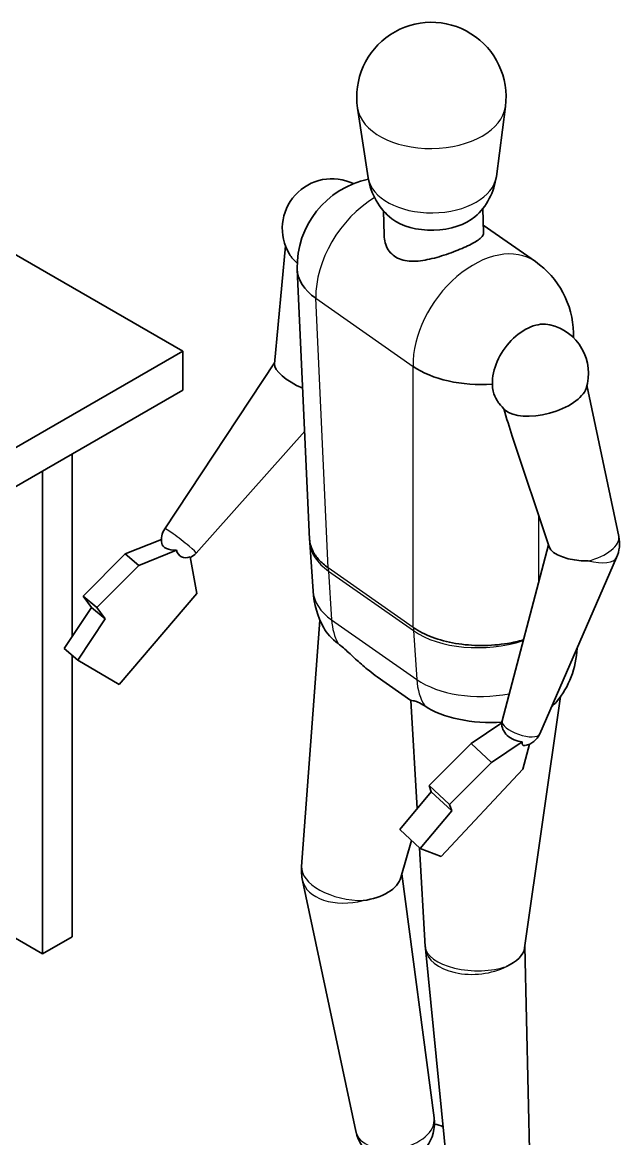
# Model space of a CAD drawing. Header units: millimetres. Extents: x 0 to 84100, y 0 to 59400.
# Drawn here: x 68419 to 69181, y 16942 to 18366 of the extents above; entities that cross this region are included whole.
import ezdxf

# ---------------------------------------------------------------- set-up
doc = ezdxf.new("R2010")
doc.units = ezdxf.units.MM
doc.header["$LTSCALE"] = 100
doc.layers.add('Visible (ISO)', color=7, linetype='Continuous', lineweight=35)
doc.layers.add('Visible Narrow (ISO)', color=7, linetype='Continuous', lineweight=25)

msp = doc.modelspace()

# ---------------------------------------------------------------- linework, layer by layer
at = {"layer": 'Visible (ISO)'}
for p, q in [((68058.07, 18272.63), (68623.75, 17946.87)), ((68860.08, 18167.83), (68846.51, 18256.85)), ((69023.55, 18169.65), (69035.13, 18258.95)), ((68880.21, 18094.76), (68879.46, 18126.01)), ((69007.18, 18097.8), (69006.43, 18129.05)), ((69073.35, 18061.12), (69006.94, 18107.67)), ((68740.53, 17930.6), (68754.49, 18081.06)), ((68785.32, 17706.95), (68769.48, 18050.94)), ((69122.03, 17963.91), (69122.03, 17969.46)), ((68623.75, 17946.87), (67775.23, 17458.24)), ((68623.75, 17897.06), (68623.75, 17946.87)), ((68600.43, 17720.05), (68740.67, 17932.09)), ((67775.23, 17408.42), (68623.75, 17897.06)), ((69179.76, 17710.37), (69139.14, 17903.31)), ((68640.59, 17689.15), (68778.99, 17844.53)), ((69090.74, 17697.27), (69043.91, 17838.42)), ((68482.33, 17815.62), (68482.33, 17582.84)), ((68444.62, 17793.9), (68444.62, 17177.92)), ((68596.23, 17706.64), (68550.01, 17688.05)), ((68785.52, 17702.79), (68789.71, 17640.55)), ((69031, 17475.07), (69089.92, 17699.74)), ((68550.01, 17688.05), (68496.17, 17634.37)), ((68567.47, 17673.45), (68550.01, 17688.05)), ((68567.47, 17673.45), (68615.64, 17692.83)), ((68632.95, 17684.39), (68641.49, 17637.39)), ((69078.85, 17458.47), (69177, 17683.44)), ((68513.63, 17619.78), (68567.47, 17673.45)), ((68641.49, 17637.39), (68542.42, 17521.6)), ((68513.63, 17619.78), (68496.17, 17634.37)), ((68496.17, 17634.37), (68506.83, 17619.73)), ((68506.83, 17619.73), (68472.01, 17567.3)), ((68524.29, 17605.13), (68506.83, 17619.73)), ((68524.29, 17605.13), (68513.63, 17619.78)), ((68489.47, 17552.7), (68524.29, 17605.13)), ((68775.12, 17289.2), (68798.54, 17603.56)), ((68489.47, 17552.7), (68472.01, 17567.3)), ((68482.33, 17558.67), (68482.33, 17199.64)), ((68542.42, 17521.6), (68489.47, 17552.7)), ((68871.68, 17531.13), (68914.64, 17501.02)), ((68922.64, 17363.09), (68914.64, 17501.02)), ((69059.65, 17185.4), (69105.45, 17505.96)), ((69030.57, 17472.71), (68991.42, 17446.28)), ((68991.42, 17446.28), (68937.72, 17392.73)), ((69017.51, 17421.98), (68991.42, 17446.28)), ((69017.51, 17421.98), (69056.66, 17448.41)), ((69065.68, 17445.33), (69057.24, 17413.22)), ((69057.24, 17413.22), (68953.15, 17301.91)), ((68963.82, 17368.42), (69017.51, 17421.98)), ((68940.51, 17384.38), (68900.29, 17336.46)), ((68963.82, 17368.42), (68937.72, 17392.73)), ((68937.72, 17392.73), (68940.51, 17384.38)), ((68966.6, 17360.07), (68940.51, 17384.38)), ((68966.6, 17360.07), (68963.82, 17368.42)), ((68926.38, 17312.15), (68966.6, 17360.07)), ((68926.38, 17312.15), (68900.29, 17336.46)), ((68901.87, 17275.28), (68915.45, 17322.33)), ((68932.87, 17186.99), (68925.56, 17312.92)), ((68953.15, 17301.91), (68926.38, 17312.15)), ((68844.08, 16951.35), (68776.32, 17271.33)), ((68944.14, 16968.51), (68903.13, 17279.63)), ((68406.91, 17199.64), (68444.62, 17177.92)), ((68444.62, 17177.92), (68482.33, 17199.64)), ((68966.19, 16848.01), (68933.07, 17184.45)), ((69067.53, 16854.16), (69059.86, 17186.89))]:
    msp.add_line(p, q, dxfattribs=at)
for centre, radius, start, end in [((68940.67, 18271.2), 95.25, 352.60971, 188.66461), ((68813.95, 18103.35), 63.5, 64.41107, 211.0848), ((68883.72, 18054.45), 114.3, 101.81186, 181.36992), ((68941.68, 18180.26), 82.55, 188.66461, 231.43704), ((68941.68, 18180.26), 82.55, 311.30279, 352.60971), ((69007.75, 17967.52), 114.3, 1.36992, 54.97583), ((69077.52, 17918.63), 63.5, 342.31751, 76.856), ((69077.52, 17918.63), 63.5, 217.45939, 227.92387), ((68621.62, 17706.04), 25.4, 146.51954, 190.29763), ((69136.26, 17701.21), 44.45, 336.42725, 11.88793), ((68899.56, 17710.46), 114.3, 181.58131, 183.84831), ((68621.62, 17706.04), 25.4, 296.96231, 318.30766), ((68903.75, 17648.23), 114.3, 183.84831, 208.49114), ((69012.28, 17572.16), 114.3, 320.38411, 357.74533), ((69055.57, 17468.63), 25.4, 165.3032, 170.87339), ((69055.57, 17468.63), 25.4, 280.2925, 336.42725), ((68838.44, 17284.49), 63.5, 175.73839, 191.95682), ((68996.26, 17190.67), 63.5, 183.32206, 185.62256), ((68893.78, 16961.87), 50.8, 191.95682, 7.50967)]:
    msp.add_arc(centre, radius, start, end, dxfattribs=at)
for centre, major_axis, ratio, start_param, end_param in [((68942.74, 18136.32), (-63.48, -1.52), 0.5528228, 0.5836504, 2.5579423), ((68810.34, 18080.95), (54.99, -8.86), 0.6686155, 3.6564742, 3.9893743), ((68883.72, 18054.45), (-114.27, -2.73), 0.5528228, 0, 0.6434964), ((69066.75, 17926.17), (35.01, 49.95), 0.6666414, 0.2615858, 2.4063487), ((69007.75, 17967.52), (114.27, 2.73), 0.5528228, 6.1887128, 6.2831853), ((68782.83, 17914.33), (41.84, -18.08), 0.3532559, 3.2563701, 4.7126741), ((69007.75, 17967.52), (114.27, 2.73), 0.5528228, 3.785089, 4.7929252), ((69084.57, 17892.52), (-53.77, -14.53), 0.4624492, 0.2896802, 2.8519125), ((68621.62, 17706.04), (-24.99, -4.54), 0.4966252, 0, 1.2404112), ((69136.3, 17698.7), (-46.01, 1.62), 0.4242153, 0.1562322, 1.6823418), ((68630.35, 17698.74), (-10.78, -12.89), 0.8020114, 5.6940798, 7.2648761), ((68894.51, 17596.74), (-95.06, 17.07), 0.5172238, 0.3924604, 0.7943192), ((69010.01, 17518.16), (96.5, -4.05), 0.4669757, 3.7932355, 4.9471324), ((69010.01, 17518.16), (96.5, -4.05), 0.4669757, 5.7871011, 5.9424196), ((69055.57, 17468.63), (-24.57, 6.46), 0.782591, 0.121355, 1.8174791), ((69068.61, 17456.48), (-11.45, -12.29), 0.3522188, 5.7026606, 6.7240526), ((68838.67, 17281.44), (64.06, -0.27), 0.5732013, 4.9492118, 6.1217711), ((68996.36, 17187.54), (63.47, 0.59), 0.5313208, 5.3925395, 6.2024368), ((68931.57, 16939.89), (38.1, 0), 0.5758617, 0.8931034, 1.222867)]:
    msp.add_ellipse(centre, major_axis=major_axis, ratio=ratio, start_param=start_param, end_param=end_param, dxfattribs=at)
for points, knots in [([(69007.17, 18097.8), (69007.2, 18096.87), (69007, 18095.97), (69006.08, 18093.92), (69005.17, 18092.71), (69002.53, 18090.2), (69000.8, 18088.89), (68996.59, 18086.19), (68994.1, 18084.79), (68988.53, 18081.93), (68985.45, 18080.47), (68978.98, 18077.61), (68975.42, 18076.12), (68967.87, 18073.17), (68963.88, 18071.7), (68955.74, 18068.94), (68951.59, 18067.63), (68943.39, 18065.35), (68939.34, 18064.36), (68931.62, 18062.82), (68927.67, 18062.2), (68919.88, 18061.51), (68916.04, 18061.43), (68908.75, 18062), (68905.28, 18062.64), (68898.94, 18064.71), (68896.06, 18066.13), (68891.05, 18069.64), (68888.81, 18071.81), (68885.04, 18076.82), (68883.52, 18079.68), (68881.32, 18085.77), (68880.63, 18089.02), (68880.28, 18093.12), (68880.23, 18093.94), (68880.21, 18094.76)], [3.9998301, 3.9998301, 3.9998301, 3.9998301, 4.9202366, 4.9202366, 6.1448212, 6.1448212, 7.3694058, 7.3694058, 8.5939903, 8.5939903, 9.8185749, 9.8185749, 11.0431595, 11.0431595, 12.2677441, 12.2677441, 13.4923286, 13.4923286, 14.7169132, 14.7169132, 15.9469724, 15.9469724, 17.1770315, 17.1770315, 18.4070907, 18.4070907, 19.6371498, 19.6371498, 20.867209, 20.867209, 22.0972681, 22.0972681, 23.3273273, 23.3273273, 23.6369799, 23.6369799, 23.6369799, 23.6369799]), ([(69027.11, 17880), (69026.17, 17881.24), (69025.29, 17882.52), (69022.27, 17887.5), (69020.62, 17891.44), (69018.88, 17898.57), (69018.49, 17901.66), (69018.45, 17904.78)], [-3.2678118, -3.2678118, -3.2678118, -3.2678118, -2.7014224, -2.7014224, -1.1422572, -1.1422572, 0, 0, 0, 0]), ([(68809.06, 17670.37), (68804.49, 17673.57), (68800.51, 17677.03), (68793.86, 17684.33), (68791.2, 17688.17), (68786.88, 17696.95), (68785.56, 17701.93), (68785.33, 17706.95)], [-1, -1, -1, -1, -0.875, -0.875, -0.75, -0.75, -0.59812677, -0.59812677, -0.59812677, -0.59812677]), ([(69058.1, 17578.4), (69051.63, 17576.55), (69044.86, 17575.04), (69027.09, 17572.08), (69015.82, 17571.17), (68993.39, 17571.17), (68982.23, 17572.1), (68960.97, 17575.71), (68950.87, 17578.39), (68932.6, 17585.3), (68924.44, 17589.51), (68917.59, 17594.31)], [-0.87024555, -0.87024555, -0.87024555, -0.87024555, -0.75, -0.75, -0.5625, -0.5625, -0.375, -0.375, -0.1875, -0.1875, 0, 0, 0, 0]), ([(68821.59, 17573.62), (68822.77, 17572.73), (68823.98, 17571.77), (68827.32, 17569.03), (68829.49, 17567.14), (68836.19, 17561.14), (68840.89, 17556.72), (68850.71, 17547.81), (68855.83, 17543.32), (68864.57, 17536.31), (68868.12, 17533.62), (68871.68, 17531.13)], [31.972795, 31.972795, 31.972795, 31.972795, 32.5367211, 32.5367211, 33.5092416, 33.5092416, 35.4542825, 35.4542825, 37.3993235, 37.3993235, 38.6975316, 38.6975316, 38.6975316, 38.6975316]), ([(68914.64, 17501.02), (68914.63, 17501.02), (68914.67, 17501.03), (68915.04, 17501.04), (68915.91, 17501.03), (68918.84, 17500.51), (68920.88, 17499.99), (68925.91, 17497.84), (68928.75, 17496.33), (68932.14, 17494.05)], [24.2983573, 24.2983573, 24.2983573, 24.2983573, 24.8278434, 24.8278434, 26.7991619, 26.7991619, 28.7704804, 28.7704804, 30.5090196, 30.5090196, 30.5090196, 30.5090196])]:
    msp.add_open_spline(points, degree=3, knots=knots, dxfattribs=at)
msp.add_open_spline([(69043.91, 17838.42), (69040.3, 17849.31), (69036.63, 17861.04), (69032.91, 17873.43)], degree=3, dxfattribs=at)
at = {"layer": 'Visible Narrow (ISO)'}
for p, q in [((68809.06, 17670.37), (68793.21, 18014.36)), ((68793.21, 18014.36), (68917.24, 17927.43)), ((68917.59, 17594.31), (68809.06, 17670.37)), ((68809.25, 17666.2), (68917.78, 17590.14)), ((68809.25, 17666.2), (68813.43, 17603.96)), ((68813.43, 17603.96), (68921.96, 17527.9)), ((68917.78, 17590.14), (68921.96, 17527.9))]:
    msp.add_line(p, q, dxfattribs=at)
for centre, major_axis, ratio, start_param, end_param in [((68940.77, 18262.78), (94.65, 1.05), 0.6057514, 3.2268145, 6.1979635), ((68941.77, 18172.97), (82.03, 0.91), 0.6057514, 3.2268145, 6.1979635), ((68883.72, 18054.45), (65.6, 93.6), 0.6666414, 0.9831196, 2.4063487), ((69007.75, 17967.52), (65.6, 93.6), 0.6666414, 0, 2.4063487), ((68620.51, 17704.61), (20.08, -15.45), 0.0693374, 6.278208, 9.4297553), ((69136.78, 17699.31), (42.86, 11.58), 0.4624492, 4.6798378, 6.2570711), ((68899.56, 17710.46), (-114.04, -7.67), 0.5744035, 0, 0.6191099), ((69135.3, 17698.45), (41.89, -14.53), 0.384584, 4.9739511, 6.2533456), ((68899.56, 17710.46), (65.6, 93.6), 0.6666414, 2.4063487, 2.4506095), ((68903.75, 17648.23), (-114.04, -7.67), 0.5744035, 0, 0.6191099), ((68903.75, 17648.23), (-65.6, -93.6), 0.6666414, 5.5922021, 5.956322), ((69008.09, 17634.4), (65.6, 93.6), 0.6666414, 2.4063487, 2.4506095), ((69008.09, 17634.4), (114.04, 7.67), 0.5744035, 3.7607026, 5.1249127), ((69012.28, 17572.16), (114.04, 7.67), 0.5744035, 3.7607026, 4.919682), ((69012.28, 17572.16), (-65.6, -93.6), 0.6666414, 5.5922021, 6.0067243), ((69055.02, 17467.05), (23.94, -8.3), 0.384584, 3.1714323, 6.2533456), ((68837.59, 17279.77), (-62.26, 11.18), 0.5172238, 0.0535584, 1.9214973), ((68838.7, 17283), (-62.56, -10.73), 0.6244983, 0.0242434, 1.7024842), ((68996.05, 17185.72), (-63.2, 2.65), 0.4669757, 0.0467959, 2.2852375), ((68996.35, 17189.12), (-63.35, -3.84), 0.5902555, 0.0221703, 2.2212249), ((68893.98, 16960.68), (50.05, 8.58), 0.6244983, 3.1658361, 6.2589419)]:
    msp.add_ellipse(centre, major_axis=major_axis, ratio=ratio, start_param=start_param, end_param=end_param, dxfattribs=at)
for points in [[(68917.59, 17594.31), (68917.47, 17705.35), (68917.36, 17816.39), (68917.24, 17927.43)], [(69077.79, 17653.49), (69077.76, 17681.18), (69077.73, 17708.87), (69077.71, 17736.56)]]:
    msp.add_open_spline(points, degree=3, dxfattribs=at)

doc.saveas('drawing.dxf')
